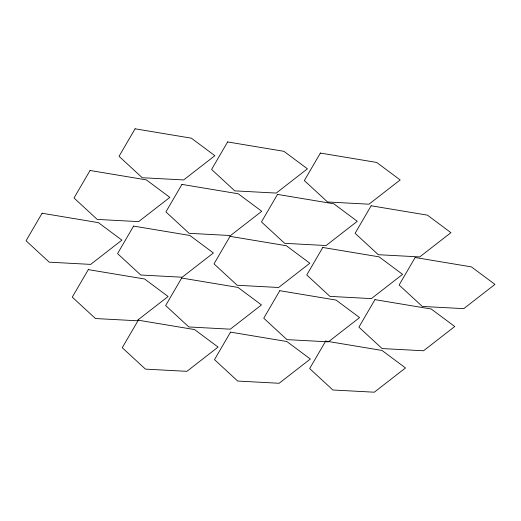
<?xml version="1.0" encoding="UTF-8"?>
<svg xmlns="http://www.w3.org/2000/svg" width="521" height="521" viewBox="0 0 521 521"><rect width="100%" height="100%" fill="white"/><g stroke="black" fill="none" stroke-linecap="round" stroke-linejoin="round"><path stroke-width="0.78" d="M42.09 213.245L26.05 240.761L49.241 262.174L90.68 264.388L121.888 240.135L98.371 222.63L42.09 213.245M90.055 170.491L74.015 198L97.212 219.413L138.645 221.627L169.853 197.374L146.336 179.869L90.055 170.491M135.076 128.798L119.042 156.313L142.233 177.726L183.672 179.934L214.873 155.688L191.363 138.182L135.076 128.798M88.309 269.618L72.269 297.126L95.46 318.539L136.899 320.754L168.107 296.501L144.591 278.995L88.309 269.618M133.597 226.088L117.557 253.597L140.748 275.01L182.187 277.224L213.395 252.972L189.878 235.466L133.597 226.088M181.953 184.395L165.912 211.91L189.103 233.323L230.542 235.538L261.75 211.285L238.234 193.779L181.953 184.395M227.625 141.94L211.591 169.449L234.782 190.862L276.221 193.076L307.423 168.824L283.912 151.318L227.625 141.94M138.293 320.2L122.259 347.709L145.45 369.122L186.889 371.336L218.091 347.084L194.58 329.578L138.293 320.2M181.679 278.038L165.645 305.547L188.836 326.96L230.275 329.174L261.477 304.922L237.967 287.416L181.679 278.038M230.035 236.352L214.001 263.86L237.192 285.274L278.624 287.488L309.832 263.235L286.322 245.73L230.035 236.352M277.498 194.405L261.457 221.913L284.655 243.327L326.087 245.541L357.295 221.288L333.779 203.783L277.498 194.405M320.376 153.057L304.342 180.566L327.533 201.979L368.972 204.193L400.174 179.94L376.663 162.435L320.376 153.057M230.542 332.131L214.502 359.64L237.7 381.053L279.132 383.267L310.34 359.015L286.824 341.509L230.542 332.131M279.79 290.698L263.75 318.214L286.947 339.627L328.38 341.835L359.588 317.589L336.071 300.076L279.79 290.698M322.786 247.468L306.752 274.977L329.943 296.39L371.382 298.605L402.583 274.352L379.073 256.846L322.786 247.468M371.141 205.775L355.107 233.291L378.298 254.704L419.731 256.918L450.939 232.666L427.428 215.16L371.141 205.775M325.703 341.066L309.663 368.575L332.86 389.988L374.293 392.202L405.501 367.95L381.984 350.444L325.703 341.066M374.951 299.634L358.91 327.149L382.101 348.556L423.54 350.77L454.748 326.517L431.232 309.012L374.951 299.634M415.152 257.511L399.112 285.026L422.31 306.433L463.742 308.647L494.95 284.401L471.433 266.889L415.152 257.511"/></g></svg>
